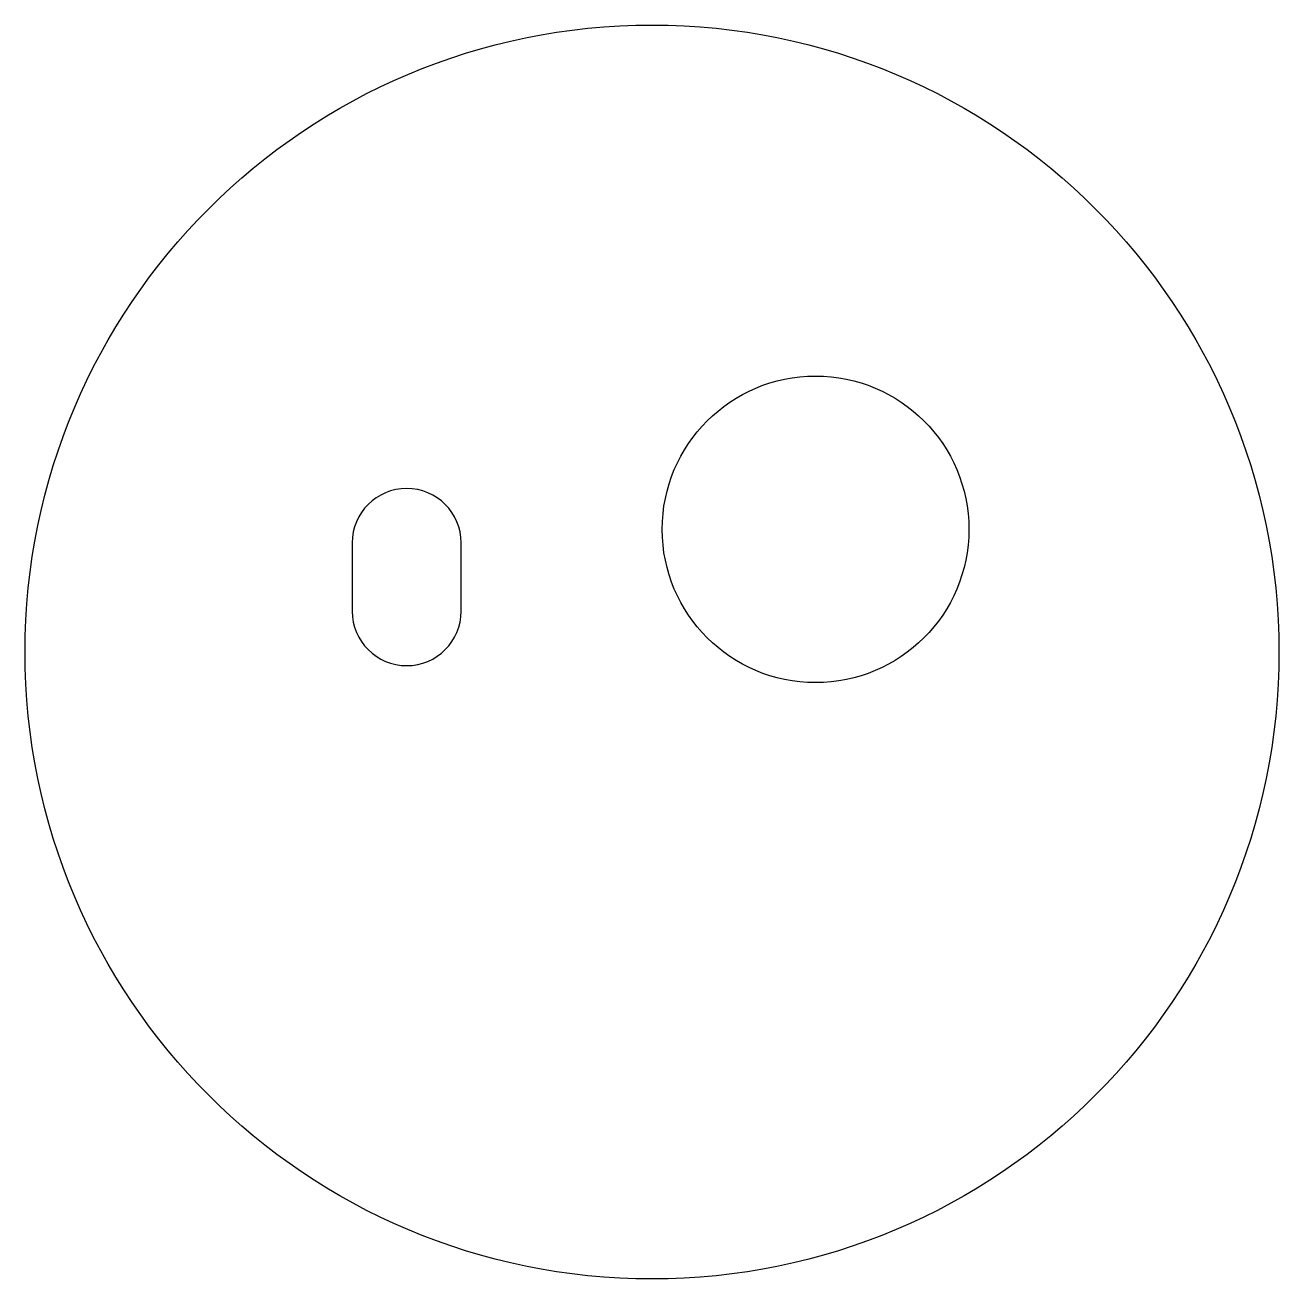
# Model space of a CAD drawing. Header units: millimetres. Extents: x -46 to 46, y -46 to 46.
import ezdxf

# ---------------------------------------------------------------- set-up
doc = ezdxf.new("R2010")
doc.units = ezdxf.units.MM
doc.layers.get('0').update_dxf_attribs({"linetype": 'CONTINUOUS'})

msp = doc.modelspace()

# ---------------------------------------------------------------- linework, layer by layer
msp.add_lwpolyline([(-22, 8), (-22, 3, 1), (-14, 3), (-14, 8, 1)], format="xyb", close=True)
for centre, radius in [((0, 0), 46), ((12, 9), 11.25)]:
    msp.add_circle(centre, radius)

doc.saveas('drawing.dxf')
